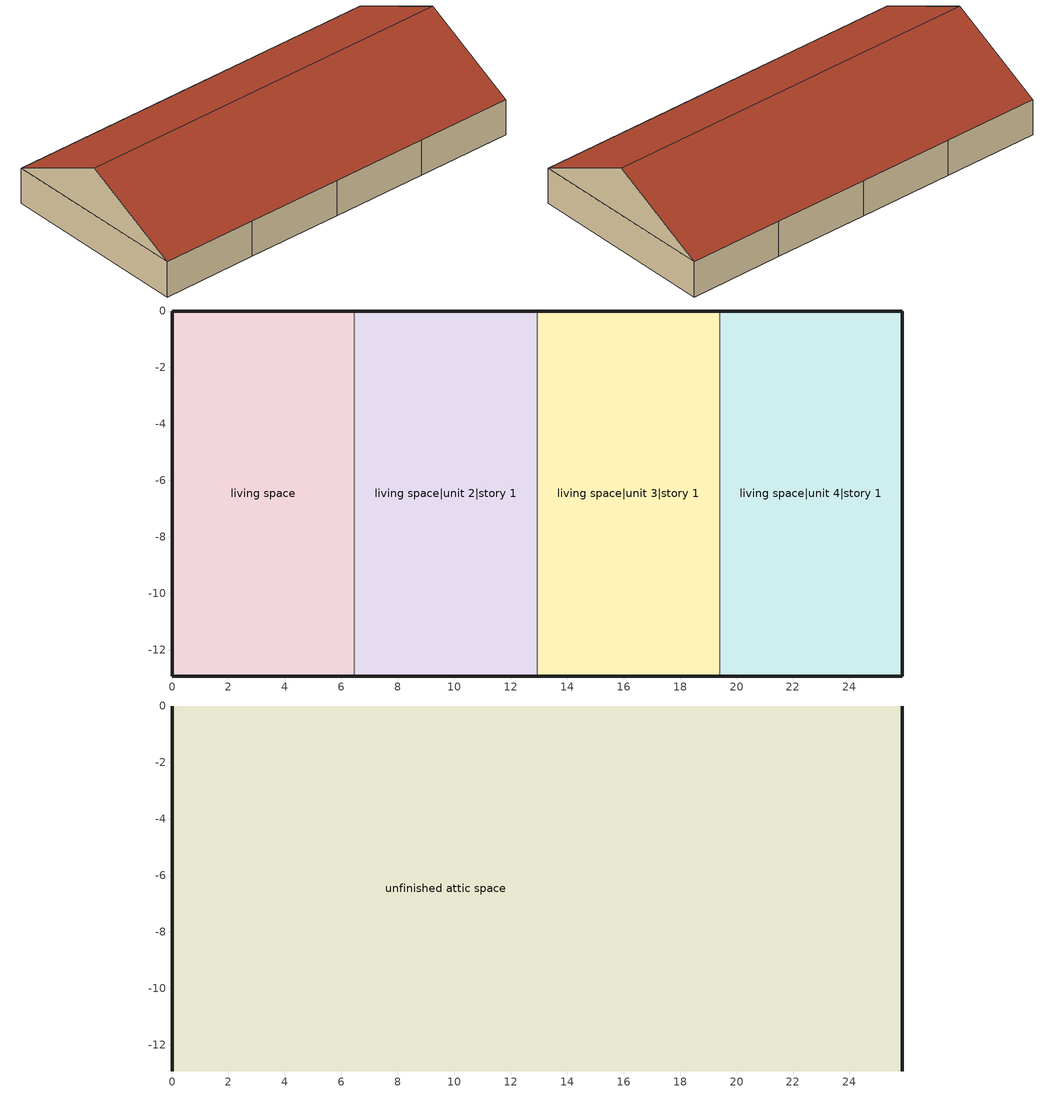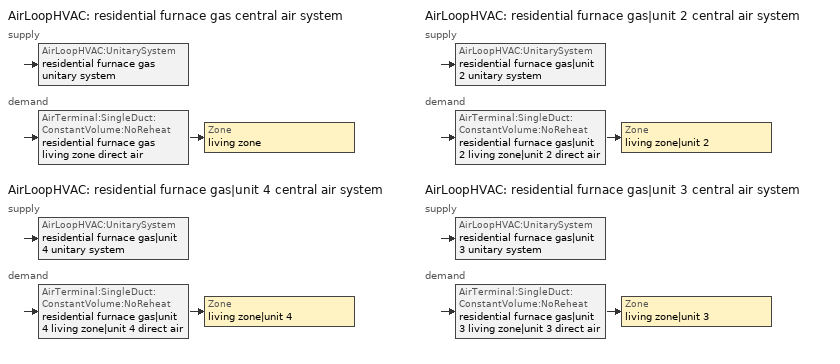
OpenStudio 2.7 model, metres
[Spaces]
living space
 floor foundation: 0,-12.93 0,0 6.47,0 6.47,-12.93 z0
 wall outside: 6.47,0 0,0 0,-12.93 6.47,-12.93 z0:2.44
 wall to living space|unit 2|story 1: 6.47,-12.93 6.47,0 z0:2.44
living space|unit 2|story 1
 floor foundation: 6.47,-12.93 6.47,0 12.93,0 12.93,-12.93 z0
 wall outside: 12.93,0 6.47,0 / 6.47,-12.93 12.93,-12.93 z0:2.44
 wall to living space|unit 3|story 1: 12.93,-12.93 12.93,0 z0:2.44
living space|unit 3|story 1
 floor foundation: 12.93,-12.93 12.93,0 19.4,0 19.4,-12.93 z0
 wall outside: 19.4,0 12.93,0 / 12.93,-12.93 19.4,-12.93 z0:2.44
 wall to living space|unit 4|story 1: 19.4,-12.93 19.4,0 z0:2.44
living space|unit 4|story 1
 floor foundation: 19.4,-12.93 19.4,0 25.86,0 25.86,-12.93 z0
 wall outside: 19.4,-12.93 25.86,-12.93 25.86,0 19.4,0 z0:2.44
unfinished attic space
 floor to living space: 6.47,0 6.47,-12.93 0,-12.93 0,0 z2.44
 floor to living space|unit 3|story 1: 19.4,0 19.4,-12.93 12.93,-12.93 12.93,0 z2.44
 floor to living space|unit 4|story 1: 25.86,0 25.86,-12.93 19.4,-12.93 19.4,0 z2.44
 floor to living space|unit 2|story 1: 12.93,0 12.93,-12.93 6.47,-12.93 6.47,0 z2.44
 wall outside: 0,-6.47,5.67 0,0,2.44 0,-12.93,2.44; 25.86,-6.47,5.67 25.86,-12.93,2.44 25.86,0,2.44
 roof outside: 0,-6.47,5.67 25.86,-6.47,5.67 25.86,0,2.44 0,0,2.44; 25.86,-6.47,5.67 0,-6.47,5.67 0,-12.93,2.44 25.86,-12.93,2.44
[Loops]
AirLoopHVAC 'residential furnace gas central air system'
 supply: AirLoopHVAC:UnitarySystem 'residential furnace gas unitary system'
 demand: AirTerminal:SingleDuct:ConstantVolume:NoReheat 'residential furnace gas living zone direct air' > Zone 'living zone'
AirLoopHVAC 'residential furnace gas|unit 4 central air system'
 supply: AirLoopHVAC:UnitarySystem 'residential furnace gas|unit 4 unitary system'
 demand: AirTerminal:SingleDuct:ConstantVolume:NoReheat 'residential furnace gas|unit 4 living zone|unit 4 direct air' > Zone 'living zone|unit 4'
AirLoopHVAC 'residential furnace gas|unit 2 central air system'
 supply: AirLoopHVAC:UnitarySystem 'residential furnace gas|unit 2 unitary system'
 demand: AirTerminal:SingleDuct:ConstantVolume:NoReheat 'residential furnace gas|unit 2 living zone|unit 2 direct air' > Zone 'living zone|unit 2'
AirLoopHVAC 'residential furnace gas|unit 3 central air system'
 supply: AirLoopHVAC:UnitarySystem 'residential furnace gas|unit 3 unitary system'
 demand: AirTerminal:SingleDuct:ConstantVolume:NoReheat 'residential furnace gas|unit 3 living zone|unit 3 direct air' > Zone 'living zone|unit 3'
[Building]
Building 1: North Axis {deg}=0; Standards Number of Stories=1; Standards Number of Above Ground Stories=1; Standards Building Type=singlefamilyattached; Standards Number of Living Units=4
[Site]
Denver Intl Ap_CO_USA: Latitude {deg}=39.83; Longitude {deg}=-104.65; Time Zone {hr}=-7; Elevation {m}=1650
[ClimateZones]
Climate Zone Institution Name 2=Building America; Climate Zone Document Year 2=0; Climate Zone Value 2=Cold
[Site:WaterMainsTemperature]
Calculation Method=Correlation; Annual Average Outdoor Air Temperature {C}=10.8753; Maximum Difference In Monthly Average Outdoor Air Temperatures {deltaC}=23.1524
[Site:GroundTemperature:Deep]
10.8753, 10.8753, 10.8753, 10.8753, 10.8753, 10.8753, 10.8753, 10.8753, 10.8753, 10.8753, 10.8753, 10.8753
[ThermalZone] Use Ideal Air Loads=No
Name | Thermostat
living zone | living zone temperature setpoint
living zone|unit 2 | living zone|unit 2 temperature setpoint
living zone|unit 3 | living zone|unit 3 temperature setpoint
living zone|unit 4 | living zone|unit 4 temperature setpoint
unfinished attic zone
[Sizing:Zone] Zone Cooling Design Supply Air Temperature Input Method=SupplyAirTemperature; Zone Cooling Design Supply Air Temperature {C}=14; Zone Cooling Design Supply Air Temperature Difference {deltaC}=11.11; Zone Heating Design Supply Air Temperature Input Method=SupplyAirTemperature; Zone Heating Design Supply Air Temperature {C}=40; Zone Heating Design Supply Air Temperature Difference {deltaC}=11.11; Zone Cooling Design Supply Air Humidity Ratio {kg-H2O/kg-air}=0.0085; Zone Heating Design Supply Air Humidity Ratio {kg-H2O/kg-air}=0.008; Cooling Design Air Flow Method=DesignDay; Heating Design Air Flow Method=DesignDay; Account for Dedicated Outdoor Air System=No; Dedicated Outdoor Air System Control Strategy=NeutralSupplyAir; Dedicated Outdoor Air Low Setpoint Temperature for Design {C}=autosize; Dedicated Outdoor Air High Setpoint Temperature for Design {C}=autosize
living zone; living zone|unit 2; living zone|unit 3; living zone|unit 4; unfinished attic zone
[Zone equipment]
living zone: residential furnace gas living zone direct air
living zone|unit 2: residential furnace gas|unit 2 living zone|unit 2 direct air
living zone|unit 3: residential furnace gas|unit 3 living zone|unit 3 direct air
living zone|unit 4: residential furnace gas|unit 4 living zone|unit 4 direct air
[Space]
Name | Space Type | Thermal Zone | Building Unit
living space | Space Type 1 | living zone | unit 1
living space|unit 2|story 1 | Space Type 1 | living zone|unit 2 | unit 2
living space|unit 3|story 1 | Space Type 1 | living zone|unit 3 | unit 3
living space|unit 4|story 1 | Space Type 1 | living zone|unit 4 | unit 4
unfinished attic space | Space Type 2 | unfinished attic zone
[SpaceType]
Name | Standards Space Type
Space Type 1 | living
Space Type 2 | unfinished attic
[BuildingUnit] Building Unit Type=Residential
unit 1; unit 2; unit 3; unit 4
[Coil:Heating:Gas] Availability Schedule=residential heating season; Gas Burner Efficiency=0.78; Nominal Capacity {W}=AutoSize; Parasitic Electric Load {W}=76; Parasitic Gas Load {W}=0; Fuel Type=NaturalGas
residential furnace gas heating coil; residential furnace gas|unit 4 heating coil; residential furnace gas|unit 2 heating coil; residential furnace gas|unit 3 heating coil
[Fan:OnOff] Availability Schedule=Always On Discrete; Fan Total Efficiency=0.75; Pressure Rise {Pa}=794.58; Maximum Flow Rate {m3/s}=autosize; Motor Efficiency=1; Motor In Airstream Fraction=1
Name | Fan Power Ratio Function of Speed Ratio Curve | Fan Efficiency Ratio Function of Speed Ratio Curve
residential furnace gas supply fan | Fan On Off Power Curve | Fan On Off Efficiency Curve
residential furnace gas|unit 4 supply fan | Fan On Off Power Curve 1 | Fan On Off Efficiency Curve 1
residential furnace gas|unit 2 supply fan | Fan On Off Power Curve 2 | Fan On Off Efficiency Curve 2
residential furnace gas|unit 3 supply fan | Fan On Off Power Curve 3 | Fan On Off Efficiency Curve 3
[AirLoopHVAC:UnitarySystem] Control Type=Load; Dehumidification Control Type=None; Availability Schedule=Always On Discrete; Fan Placement=BlowThrough; Supply Air Fan Operating Mode Schedule=Always Off Discrete; DX Heating Coil Sizing Ratio=1; Use DOAS DX Cooling Coil=No; DOAS DX Cooling Coil Leaving Minimum Air Temperature {C}=2; Latent Load Control=SensibleOnlyLoadControl; Supply Air Flow Rate During Cooling Operation {m3/s}=1e-007; Supply Air Flow Rate During Heating Operation {m3/s}=autosize; Supply Air Flow Rate When No Cooling or Heating is Required {m3/s}=0; Maximum Supply Air Temperature {C}=48.8889; Maximum Outdoor Dry-Bulb Temperature for Supplemental Heater Operation {C}=21; Maximum Cycling Rate {cycles/hr}=2.5; Heat Pump Time Constant {s}=60; Fraction of On-Cycle Power Use=0.01; Heat Pump Fan Delay Time {s}=60; Ancilliary On-Cycle Electric Power {W}=0; Ancilliary Off-Cycle Electric Power {W}=0
Name | Controlling Zone or Thermostat Location | Supply Fan | Heating Coil
residential furnace gas unitary system | living zone | residential furnace gas supply fan | residential furnace gas heating coil
residential furnace gas|unit 4 unitary system | living zone|unit 4 | residential furnace gas|unit 4 supply fan | residential furnace gas|unit 4 heating coil
residential furnace gas|unit 2 unitary system | living zone|unit 2 | residential furnace gas|unit 2 supply fan | residential furnace gas|unit 2 heating coil
residential furnace gas|unit 3 unitary system | living zone|unit 3 | residential furnace gas|unit 3 supply fan | residential furnace gas|unit 3 heating coil
[AirLoopHVAC] Availability Schedule=Always On Discrete; Design Supply Air Flow Rate {m3/s}=AutoSize
residential furnace gas central air system; residential furnace gas|unit 4 central air system; residential furnace gas|unit 2 central air system; residential furnace gas|unit 3 central air system
[Sizing:System] Type of Load to Size On=Sensible; Design Outdoor Air Flow Rate {m3/s}=Autosize; Central Heating Maximum System Air Flow Ratio=0.3; Preheat Design Temperature {C}=7; Preheat Design Humidity Ratio {kg-H2O/kg-Air}=0.008; Precool Design Temperature {C}=12.8; Precool Design Humidity Ratio {kg-H2O/kg-Air}=0.008; Central Cooling Design Supply Air Temperature {C}=12.8; Central Heating Design Supply Air Temperature {C}=16.7; Sizing Option=NonCoincident; 100% Outdoor Air in Cooling=Yes; 100% Outdoor Air in Heating=Yes; Central Cooling Design Supply Air Humidity Ratio {kg-H2O/kg-Air}=0.0085; Central Heating Design Supply Air Humidity Ratio {kg-H2O/kg-Air}=0.008; Cooling Design Air Flow Method=DesignDay; Cooling Design Air Flow Rate {m3/s}=0; Heating Design Air Flow Method=DesignDay; Heating Design Air Flow Rate {m3/s}=0; System Outdoor Air Method=ZoneSum; Zone Maximum Outdoor Air Fraction=1; Cooling Supply Air Flow Rate Per Floor Area {m3/s-m2}=0.00996765; Cooling Fraction of Autosized Cooling Supply Air Flow Rate=1; Cooling Supply Air Flow Rate Per Unit Cooling Capacity {m3/s-W}=3.94755e-05; Heating Supply Air Flow Rate Per Floor Area {m3/s-m2}=0.00996765; Heating Fraction of Autosized Heating Supply Air Flow Rate=1; Heating Fraction of Autosized Cooling Supply Air Flow Rate=1; Heating Supply Air Flow Rate Per Unit Heating Capacity {m3/s-W}=3.15882e-05; Cooling Design Capacity Method=CoolingDesignCapacity; Cooling Design Capacity {W}=autosize; Cooling Design Capacity Per Floor Area {W/m2}=234.7; Fraction of Autosized Cooling Design Capacity=1; Heating Design Capacity Method=HeatingDesignCapacity; Heating Design Capacity {W}=autosize; Heating Design Capacity Per Floor Area {W/m2}=157; Fraction of Autosized Heating Design Capacity=1; Central Cooling Capacity Control Method=OnOff
residential furnace gas central air system; residential furnace gas|unit 4 central air system; residential furnace gas|unit 2 central air system; residential furnace gas|unit 3 central air system
[AirTerminal:SingleDuct:ConstantVolume:NoReheat] Availability Schedule=Always On Discrete; Maximum Air Flow Rate {m3/s}=AutoSize
residential furnace gas living zone direct air; residential furnace gas|unit 4 living zone|unit 4 direct air; residential furnace gas|unit 2 living zone|unit 2 direct air; residential furnace gas|unit 3 living zone|unit 3 direct air
[ThermostatSetpoint:DualSetpoint] Heating Setpoint Temperature Schedule=residential heating setpoint; Cooling Setpoint Temperature Schedule=residential cooling setpoint
living zone temperature setpoint; living zone|unit 4 temperature setpoint; living zone|unit 2 temperature setpoint; living zone|unit 3 temperature setpoint
[Schedule:Constant]
Name | Value
Always On Discrete | 1
Always Off Discrete | 0
[Curve:Exponent] Coefficient1 Constant=1; Coefficient2 Constant=0; Coefficient3 Constant=0; Minimum Value of x=0; Maximum Value of x=1
Fan On Off Power Curve; Fan On Off Power Curve 1; Fan On Off Power Curve 2; Fan On Off Power Curve 3
[Curve:Cubic] Coefficient1 Constant=1; Coefficient2 x=0; Coefficient3 x**2=0; Coefficient4 x**3=0; Minimum Value of x=0; Maximum Value of x=1
Fan On Off Efficiency Curve; Fan On Off Efficiency Curve 1; Fan On Off Efficiency Curve 2; Fan On Off Efficiency Curve 3
[Schedule:Ruleset]
Name | Default Day Schedule | Summer Design Day Schedule | Winter Design Day Schedule
residential heating season | Schedule Day 9
residential heating setpoint | Schedule Day 4 | residential heating setpoint summer design | residential heating setpoint winter design
residential cooling setpoint | Schedule Day 5 | residential cooling setpoint summer design | residential cooling setpoint winter design
[Schedule:Day]
Schedule Day 9; Schedule Day 4; Schedule Day 5: 24, 0, 0
residential heating season allday1; residential heating season allday2; residential heating season allday3; residential heating season allday4; residential heating season allday5; residential heating season allday6; residential heating season allday7; residential heating season allday8; residential heating season allday9; residential heating season allday10; residential heating season allday11; residential heating season allday12: 24, 0, 1
residential heating setpoint allday1; residential heating setpoint allday2; residential heating setpoint allday3; residential heating setpoint allday4; residential heating setpoint allday5; residential heating setpoint allday6; residential heating setpoint allday7; residential heating setpoint allday8; residential heating setpoint allday9; residential heating setpoint allday10; residential heating setpoint allday11; residential heating setpoint allday12: 24, 0, 21.6667
residential heating setpoint winter design; residential cooling setpoint winter design: 24, 0, 21.1111
residential heating setpoint summer design; residential cooling setpoint summer design: 24, 0, 23.8889
residential cooling setpoint allday1; residential cooling setpoint allday2; residential cooling setpoint allday3; residential cooling setpoint allday4; residential cooling setpoint allday5; residential cooling setpoint allday6; residential cooling setpoint allday7; residential cooling setpoint allday8; residential cooling setpoint allday9; residential cooling setpoint allday10; residential cooling setpoint allday11; residential cooling setpoint allday12: 24, 0, 24.4444
[Schedule:Rule] Apply Sunday=Yes; Apply Monday=Yes; Apply Tuesday=Yes; Apply Wednesday=Yes; Apply Thursday=Yes; Apply Friday=Yes; Apply Saturday=Yes; Date Specification Type=DateRange; Start Day=1
Name | Schedule Ruleset | Rule Order | Day Schedule | Start Month | End Month | End Day
residential heating season allday ruleset1 | residential heating season | 11 | residential heating season allday1 | 1 | 1 | 31
residential heating season allday ruleset2 | residential heating season | 10 | residential heating season allday2 | 2 | 2 | 28
residential heating season allday ruleset3 | residential heating season | 9 | residential heating season allday3 | 3 | 3 | 31
residential heating season allday ruleset4 | residential heating season | 8 | residential heating season allday4 | 4 | 4 | 30
residential heating season allday ruleset5 | residential heating season | 7 | residential heating season allday5 | 5 | 5 | 31
residential heating season allday ruleset6 | residential heating season | 6 | residential heating season allday6 | 6 | 6 | 30
residential heating season allday ruleset7 | residential heating season | 5 | residential heating season allday7 | 7 | 7 | 31
residential heating season allday ruleset8 | residential heating season | 4 | residential heating season allday8 | 8 | 8 | 31
residential heating season allday ruleset9 | residential heating season | 3 | residential heating season allday9 | 9 | 9 | 30
residential heating season allday ruleset10 | residential heating season | 2 | residential heating season allday10 | 10 | 10 | 31
residential heating season allday ruleset11 | residential heating season | 1 | residential heating season allday11 | 11 | 11 | 30
residential heating season allday ruleset12 | residential heating season | 0 | residential heating season allday12 | 12 | 12 | 31
residential heating setpoint allday ruleset1 | residential heating setpoint | 11 | residential heating setpoint allday1 | 1 | 1 | 31
residential heating setpoint allday ruleset2 | residential heating setpoint | 10 | residential heating setpoint allday2 | 2 | 2 | 28
residential heating setpoint allday ruleset3 | residential heating setpoint | 9 | residential heating setpoint allday3 | 3 | 3 | 31
residential heating setpoint allday ruleset4 | residential heating setpoint | 8 | residential heating setpoint allday4 | 4 | 4 | 30
residential heating setpoint allday ruleset5 | residential heating setpoint | 7 | residential heating setpoint allday5 | 5 | 5 | 31
residential heating setpoint allday ruleset6 | residential heating setpoint | 6 | residential heating setpoint allday6 | 6 | 6 | 30
residential heating setpoint allday ruleset7 | residential heating setpoint | 5 | residential heating setpoint allday7 | 7 | 7 | 31
residential heating setpoint allday ruleset8 | residential heating setpoint | 4 | residential heating setpoint allday8 | 8 | 8 | 31
residential heating setpoint allday ruleset9 | residential heating setpoint | 3 | residential heating setpoint allday9 | 9 | 9 | 30
residential heating setpoint allday ruleset10 | residential heating setpoint | 2 | residential heating setpoint allday10 | 10 | 10 | 31
residential heating setpoint allday ruleset11 | residential heating setpoint | 1 | residential heating setpoint allday11 | 11 | 11 | 30
residential heating setpoint allday ruleset12 | residential heating setpoint | 0 | residential heating setpoint allday12 | 12 | 12 | 31
residential cooling setpoint allday ruleset1 | residential cooling setpoint | 11 | residential cooling setpoint allday1 | 1 | 1 | 31
residential cooling setpoint allday ruleset2 | residential cooling setpoint | 10 | residential cooling setpoint allday2 | 2 | 2 | 28
residential cooling setpoint allday ruleset3 | residential cooling setpoint | 9 | residential cooling setpoint allday3 | 3 | 3 | 31
residential cooling setpoint allday ruleset4 | residential cooling setpoint | 8 | residential cooling setpoint allday4 | 4 | 4 | 30
residential cooling setpoint allday ruleset5 | residential cooling setpoint | 7 | residential cooling setpoint allday5 | 5 | 5 | 31
residential cooling setpoint allday ruleset6 | residential cooling setpoint | 6 | residential cooling setpoint allday6 | 6 | 6 | 30
residential cooling setpoint allday ruleset7 | residential cooling setpoint | 5 | residential cooling setpoint allday7 | 7 | 7 | 31
residential cooling setpoint allday ruleset8 | residential cooling setpoint | 4 | residential cooling setpoint allday8 | 8 | 8 | 31
residential cooling setpoint allday ruleset9 | residential cooling setpoint | 3 | residential cooling setpoint allday9 | 9 | 9 | 30
residential cooling setpoint allday ruleset10 | residential cooling setpoint | 2 | residential cooling setpoint allday10 | 10 | 10 | 31
residential cooling setpoint allday ruleset11 | residential cooling setpoint | 1 | residential cooling setpoint allday11 | 11 | 11 | 30
residential cooling setpoint allday ruleset12 | residential cooling setpoint | 0 | residential cooling setpoint allday12 | 12 | 12 | 31
